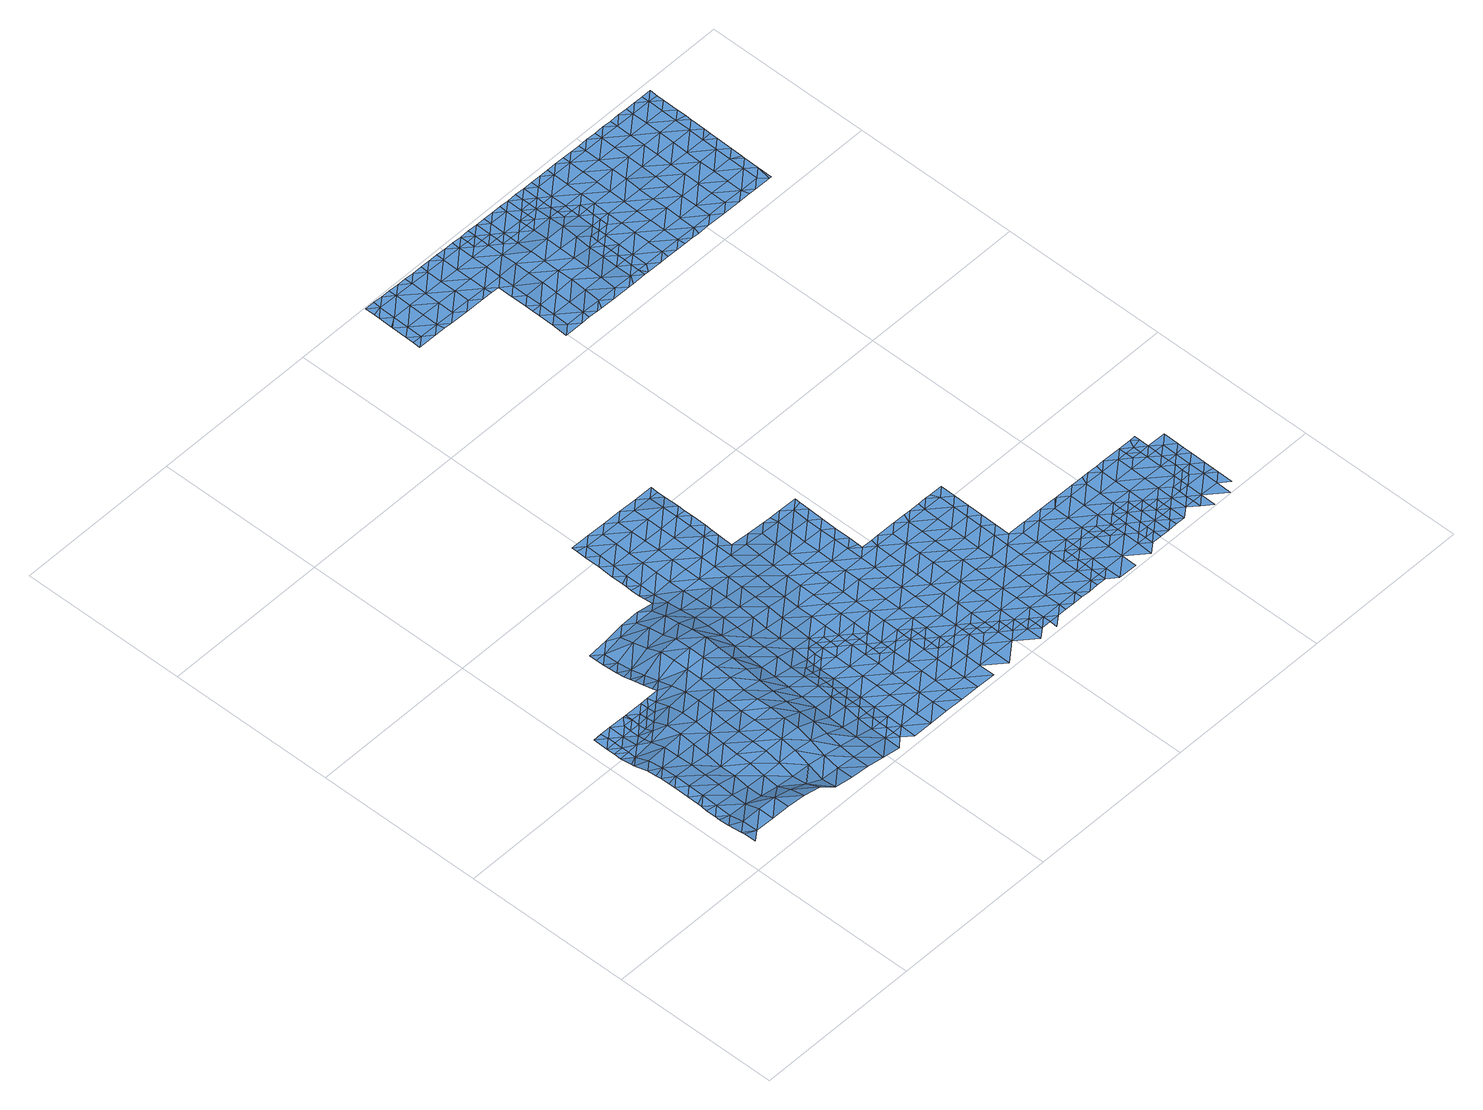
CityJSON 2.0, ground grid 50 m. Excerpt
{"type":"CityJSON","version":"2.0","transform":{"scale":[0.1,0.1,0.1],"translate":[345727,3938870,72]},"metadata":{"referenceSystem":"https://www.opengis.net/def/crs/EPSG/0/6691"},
"CityObjects":{
"waterbody1":{"type":"WaterBody","attributes":{"name":"8","class":"1140","function":"1","WaterBodyRiverFloodingRiskAttribute.description":"4","WaterBodyRiverFloodingRiskAttribute.rankOrg":"1","WaterBodyRiverFloodingRiskAttribute.adminType":"2","WaterBodyRiverFloodingRiskAttribute.scale":"L1"},"geometry":[{"type":"MultiSurface","lod":"1","boundaries":[[[0,1,2]],[[2,1,3]],[[1,4,3]],[[5,3,4]],[[6,7,5]],[[6,8,7]],[[6,5,4]],[[8,9,10]],[[6,9,8]],[[1,11,4]],[[10,9,12]],[[13,12,14]],[[15,13,14]],[[12,9,14]],[[16,9,6]],[[1,17,11]],[[6,4,16]],[[18,15,14]],[[19,15,18]],[[20,21,19]],[[4,11,16]],[[21,20,22]],[[20,19,18]],[[14,9,23]],[[22,24,25]],[[23,9,16]],[[20,24,22]],[[17,26,11]],[[25,24,27]],[[28,26,17]],[[18,14,29]],[[11,26,16]],[[14,23,29]],[[29,30,18]],[[31,27,32]],[[27,24,32]],[[20,18,30]],[[33,24,20]],[[31,34,35]],[[36,23,16]],[[32,34,31]],[[35,34,37]],[[38,16,26]],[[39,29,23]],[[33,20,30]],[[40,32,24]],[[41,37,34]],[[36,16,38]],[[36,39,23]],[[28,42,26]],[[40,34,32]],[[29,39,30]],[[24,33,43]],[[34,44,41]],[[45,33,30]],[[24,43,40]],[[46,26,42]],[[34,47,44]],[[45,30,39]],[[38,26,48]],[[47,34,40]],[[38,49,36]],[[33,50,43]],[[48,26,46]],[[51,33,45]],[[52,44,47]],[[39,36,49]],[[53,45,39]],[[50,54,43]],[[54,47,40]],[[38,48,49]],[[33,51,50]],[[40,43,54]],[[55,52,47]],[[46,42,56]],[[57,51,45]],[[56,58,46]],[[39,49,53]],[[48,46,58]],[[59,49,48]],[[60,57,45]],[[47,61,55]],[[60,45,53]],[[61,47,54]],[[51,62,50]],[[57,62,51]],[[59,48,58]],[[63,55,64]],[[63,65,66]],[[53,49,67]],[[55,61,64]],[[54,50,62]],[[67,49,59]],[[53,68,60]],[[67,68,53]],[[65,63,64]],[[62,69,54]],[[58,56,70]],[[71,57,60]],[[61,54,69]],[[70,72,58]],[[58,73,59]],[[61,74,64]],[[64,75,65]],[[73,67,59]],[[76,62,57]],[[71,60,68]],[[61,69,77]],[[73,58,72]],[[74,61,77]],[[78,68,67]],[[64,74,75]],[[57,71,76]],[[76,79,62]],[[80,67,73]],[[81,82,75]],[[69,62,83]],[[84,85,82]],[[86,87,70]],[[78,67,80]],[[71,68,78]],[[75,74,81]],[[71,88,76]],[[72,70,87]],[[62,79,83]],[[72,89,73]],[[82,81,84]],[[77,69,90]],[[88,71,78]],[[69,83,90]],[[74,91,81]],[[88,92,76]],[[76,93,79]],[[74,77,91]],[[80,73,89]],[[72,87,89]],[[80,94,78]],[[84,81,95]],[[79,93,83]],[[77,90,91]],[[96,87,86]],[[94,80,89]],[[81,97,95]],[[76,92,93]],[[94,98,78]],[[78,99,88]],[[83,100,90]],[[81,91,97]],[[99,92,88]],[[100,91,90]],[[101,102,95]],[[103,83,93]],[[102,101,104]],[[89,87,105]],[[101,95,97]],[[100,83,103]],[[78,98,99]],[[92,106,93]],[[87,96,105]],[[107,108,104]],[[99,106,92]],[[91,109,97]],[[107,110,108]],[[94,89,111]],[[104,101,107]],[[112,109,91]],[[113,114,110]],[[93,115,103]],[[89,105,111]],[[112,91,100]],[[116,105,96]],[[114,113,117]],[[113,110,107]],[[118,94,111]],[[101,97,109]],[[115,93,106]],[[119,120,117]],[[98,94,121]],[[119,122,120]],[[123,111,105]],[[121,94,118]],[[124,106,99]],[[100,103,125]],[[126,112,100]],[[117,113,119]],[[125,103,115]],[[99,98,124]],[[122,127,128]],[[107,129,113]],[[119,127,122]],[[101,109,130]],[[107,101,129]],[[128,127,131]],[[132,115,106]],[[98,121,124]],[[105,116,123]],[[126,100,125]],[[101,130,129]],[[126,133,112]],[[112,134,109]],[[118,111,135]],[[136,125,115]],[[132,106,124]],[[111,123,135]],[[109,137,130]],[[113,129,138]],[[119,113,139]],[[121,118,140]],[[131,127,141]],[[142,126,125]],[[140,118,135]],[[136,115,132]],[[127,119,139]],[[112,133,134]],[[121,143,124]],[[113,138,139]],[[144,141,127]],[[123,145,135]],[[146,133,126]],[[124,143,132]],[[129,130,137]],[[123,116,145]],[[121,140,147]],[[109,134,137]],[[125,136,142]],[[142,146,126]],[[144,127,139]],[[116,148,145]],[[149,134,133]],[[121,147,143]],[[132,150,136]],[[138,129,151]],[[151,129,137]],[[146,149,133]],[[144,152,141]],[[153,135,145]],[[154,147,140]],[[136,155,142]],[[140,135,156]],[[157,145,148]],[[158,137,134]],[[132,143,150]],[[149,159,134]],[[138,151,160]],[[156,135,153]],[[139,138,161]],[[159,158,134]],[[158,151,137]],[[161,138,160]],[[144,139,161]],[[162,153,145]],[[147,163,143]],[[136,150,155]],[[142,164,146]],[[165,162,145]],[[154,140,156]],[[145,157,165]],[[143,163,150]],[[146,164,149]],[[144,166,152]],[[167,156,153]],[[142,155,168]],[[166,144,161]],[[169,167,153]],[[151,170,160]],[[169,153,162]],[[147,154,163]],[[150,171,155]],[[142,168,164]],[[172,159,149]],[[163,171,150]],[[173,174,156]],[[156,174,154]],[[151,158,175]],[[160,176,161]],[[156,167,173]],[[177,168,155]],[[172,158,159]],[[178,152,166]],[[174,179,154]],[[151,175,170]],[[149,164,180]],[[179,181,154]],[[163,154,181]],[[177,155,171]],[[166,161,176]],[[149,180,172]],[[158,182,175]],[[183,171,163]],[[160,170,176]],[[184,183,163]],[[163,181,184]],[[185,186,168]],[[164,186,180]],[[166,187,178]],[[168,177,185]],[[164,168,186]],[[183,188,171]],[[187,166,176]],[[158,172,182]],[[188,189,171]],[[171,189,177]],[[180,190,172]],[[170,191,176]],[[175,182,192]],[[170,175,191]],[[193,194,177]],[[177,194,185]],[[193,177,189]],[[195,178,187]],[[172,196,182]],[[175,192,191]],[[180,186,190]],[[194,197,185]],[[198,192,182]],[[172,190,196]],[[176,191,199]],[[187,176,200]],[[197,201,185]],[[201,190,186]],[[198,191,192]],[[200,176,199]],[[187,200,195]],[[202,197,194]],[[203,182,196]],[[186,185,201]],[[204,196,190]],[[182,203,198]],[[191,205,199]],[[195,206,207]],[[201,204,190]],[[207,206,208]],[[202,209,197]],[[195,200,206]],[[205,191,198]],[[210,200,199]],[[208,211,212]],[[213,201,197]],[[206,211,208]],[[209,213,197]],[[212,211,214]],[[202,215,209]],[[216,217,214]],[[203,218,198]],[[219,199,205]],[[196,204,220]],[[203,196,218]],[[217,216,221]],[[214,211,216]],[[206,200,210]],[[196,220,218]],[[222,201,213]],[[199,219,210]],[[210,223,206]],[[206,224,211]],[[204,201,222]],[[205,198,225]],[[226,221,227]],[[221,216,227]],[[228,222,213]],[[222,229,204]],[[204,230,220]],[[198,218,225]],[[225,231,205]],[[227,232,226]],[[205,233,219]],[[231,233,205]],[[234,226,232]],[[224,206,223]],[[219,233,210]],[[235,236,234]],[[216,211,237]],[[228,238,222]],[[236,235,239]],[[235,234,232]],[[240,223,210]],[[204,229,230]],[[218,241,225]],[[227,216,237]],[[218,220,241]],[[211,224,237]],[[242,243,244]],[[227,245,232]],[[220,230,241]],[[244,246,238]],[[247,222,238]],[[245,235,232]],[[225,248,231]],[[210,233,240]],[[223,249,224]],[[227,237,250]],[[247,251,222]],[[251,230,229]],[[244,243,246]],[[239,235,252]],[[245,227,250]],[[229,222,251]],[[253,223,240]],[[247,238,246]],[[224,249,237]],[[225,241,254]],[[255,256,257]],[[231,258,233]],[[243,259,246]],[[248,225,254]],[[248,258,231]],[[260,261,256]],[[249,223,253]],[[262,250,237]],[[233,258,240]],[[235,263,252]],[[256,255,260]],[[235,245,263]],[[259,264,246]],[[260,265,261]],[[266,265,259]],[[246,267,247]],[[266,261,265]],[[230,251,268]],[[241,230,269]],[[262,237,249]],[[255,270,260]],[[254,241,269]],[[265,264,259]],[[247,267,251]],[[230,268,269]],[[254,271,248]],[[272,252,263]],[[253,273,249]],[[274,250,262]],[[245,275,263]],[[240,258,276]],[[253,240,273]],[[245,250,275]],[[246,264,267]],[[273,240,276]],[[251,277,268]],[[278,260,270]],[[279,262,249]],[[260,280,265]],[[248,281,258]],[[254,269,271]],[[271,281,248]],[[250,274,275]],[[278,280,260]],[[282,264,265]],[[283,278,270]],[[258,284,276]],[[251,267,277]],[[263,285,272]],[[279,249,273]],[[286,274,262]],[[280,282,265]],[[263,275,285]],[[284,258,281]],[[268,277,287]],[[269,268,288]],[[289,262,279]],[[269,290,271]],[[291,275,274]],[[283,292,278]],[[267,264,282]],[[293,277,267]],[[268,287,288]],[[294,295,296]],[[286,262,289]],[[271,290,281]],[[297,272,285]],[[298,279,273]],[[296,295,299]],[[300,294,296]],[[275,291,285]],[[276,284,301]],[[273,276,302]],[[292,303,278]],[[304,287,277]],[[296,305,300]],[[293,267,282]],[[302,276,301]],[[306,305,292]],[[298,289,279]],[[269,288,290]],[[306,300,305]],[[291,274,286]],[[281,307,284]],[[290,307,281]],[[299,308,296]],[[280,278,303]],[[309,282,280]],[[310,288,287]],[[305,303,292]],[[304,277,293]],[[298,273,302]],[[311,286,289]],[[297,285,312]],[[285,291,312]],[[313,290,288]],[[301,314,302]],[[301,284,315]],[[280,303,309]],[[287,304,310]],[[310,313,288]],[[316,289,298]],[[317,291,286]],[[284,307,315]],[[315,318,301]],[[305,296,319]],[[296,308,319]],[[293,282,320]],[[321,298,302]],[[305,322,303]],[[320,282,309]],[[319,322,305]],[[311,289,316]],[[321,302,314]],[[317,312,291]],[[323,297,312]],[[313,324,290]],[[314,301,318]],[[308,325,319]],[[303,326,309]],[[307,290,324]],[[327,310,304]],[[328,298,321]],[[317,286,311]],[[293,320,329]],[[304,293,330]],[[316,298,331]],[[331,298,328]],[[325,332,319]],[[333,323,312]],[[327,313,310]],[[326,303,322]],[[334,335,307]],[[293,329,330]],[[326,336,309]],[[311,316,337]],[[307,324,334]],[[315,307,335]],[[338,339,340]],[[316,331,337]],[[314,318,341]],[[312,317,333]],[[327,304,330]],[[342,324,313]],[[320,343,329]],[[318,315,335]],[[340,344,332]],[[345,319,332]],[[320,309,343]],[[311,337,346]],[[327,342,313]],[[317,311,347]],[[340,339,344]],[[343,309,336]],[[311,346,347]],[[348,330,329]],[[322,319,349]],[[322,350,326]],[[345,332,344]],[[317,351,333]],[[352,318,335]],[[351,317,347]],[[342,353,324]],[[341,318,352]],[[339,354,344]],[[349,319,345]],[[355,327,330]],[[334,324,353]],[[323,333,356]],[[329,343,348]],[[357,333,351]],[[334,358,335]],[[354,359,344]],[[336,326,350]],[[356,333,357]],[[360,343,336]],[[344,359,345]],[[361,362,363]],[[322,349,350]],[[364,362,354]],[[355,330,348]],[[365,341,352]],[[364,363,362]],[[366,334,353]],[[335,367,352]],[[362,359,354]],[[342,327,368]],[[358,334,366]],[[358,367,335]],[[368,327,355]],[[369,353,342]],[[336,350,360]],[[343,370,348]],[[368,371,342]],[[367,365,352]],[[361,372,362]],[[349,345,373]],[[373,345,359]],[[349,374,350]],[[343,360,375]],[[372,376,362]],[[374,360,350]],[[362,376,359]],[[355,348,370]],[[377,372,378]],[[369,342,371]],[[343,375,370]],[[378,379,377]],[[349,373,380]],[[377,379,381]],[[370,382,355]],[[355,383,368]],[[366,353,384]],[[385,365,367]],[[366,386,358]],[[377,376,372]],[[387,373,359]],[[382,383,355]],[[349,380,374]],[[384,353,369]],[[376,388,359]],[[371,368,389]],[[381,390,377]],[[391,385,367]],[[358,392,367]],[[393,394,360]],[[395,371,389]],[[386,366,384]],[[369,371,396]],[[360,374,393]],[[375,360,394]],[[389,368,383]],[[371,395,396]],[[392,391,367]],[[387,359,388]],[[380,373,387]],[[396,397,369]],[[377,398,376]],[[369,397,384]],[[380,399,374]],[[370,375,400]],[[358,386,392]],[[377,390,398]],[[389,383,401]],[[397,402,384]],[[384,402,386]],[[403,393,374]],[[398,404,376]],[[375,394,400]],[[382,405,383]],[[380,387,399]],[[398,390,406]],[[382,370,405]],[[388,376,404]],[[407,392,386]],[[402,407,386]],[[404,408,388]],[[370,400,405]],[[409,391,392]],[[401,383,410]],[[374,399,411]],[[405,412,383]],[[406,413,398]],[[387,388,408]],[[394,393,403]],[[414,400,394]],[[383,412,410]],[[374,411,403]],[[415,409,392]],[[415,392,407]],[[387,416,399]],[[403,414,394]],[[417,404,398]],[[418,387,408]],[[399,416,411]],[[417,398,413]],[[400,419,405]],[[416,387,418]],[[420,417,413]],[[411,421,403]],[[422,412,405]],[[400,414,419]],[[410,412,423]],[[424,414,403]],[[425,404,417]],[[421,411,416]],[[408,404,426]],[[405,419,427]],[[420,428,417]],[[426,404,425]],[[418,408,426]],[[429,416,418]],[[430,419,414]],[[424,403,421]],[[405,427,422]],[[423,412,422]],[[431,425,417]],[[428,431,417]],[[430,414,424]],[[419,432,427]],[[418,426,429]],[[416,433,421]],[[422,434,423]],[[435,416,429]],[[436,424,421]],[[432,419,430]],[[427,437,422]],[[431,428,438]],[[432,437,427]],[[426,425,439]],[[433,416,435]],[[440,429,426]],[[425,431,439]],[[434,422,441]],[[438,442,431]],[[440,435,429]],[[436,421,433]],[[426,439,443]],[[444,422,437]],[[430,424,445]],[[441,422,444]],[[430,446,432]],[[447,448,431]],[[431,448,439]],[[440,426,443]],[[431,442,447]],[[445,424,436]],[[445,446,430]],[[435,449,433]],[[444,450,441]],[[432,451,437]],[[452,453,439]],[[433,454,436]],[[439,448,452]],[[443,439,453]],[[446,451,432]],[[449,435,440]],[[437,451,444]],[[449,455,433]],[[456,445,436]],[[457,458,443]],[[443,453,457]],[[433,455,454]],[[440,443,458]],[[456,436,454]],[[450,444,459]],[[451,460,444]],[[440,461,449]],[[462,445,456]],[[446,445,462]],[[459,444,460]],[[462,463,446]],[[464,454,455]],[[440,458,461]],[[451,446,463]],[[459,460,465]],[[449,466,455]],[[458,467,461]],[[468,466,449]],[[468,449,461]],[[469,451,463]],[[466,470,455]],[[460,451,469]],[[471,465,460]],[[464,455,470]],[[467,472,461]],[[471,460,469]],[[472,473,461]],[[468,461,473]],[[468,474,466]],[[470,466,475]],[[472,476,473]],[[468,473,474]],[[476,477,473]],[[475,466,478]],[[466,474,478]],[[479,480,481]],[[482,473,477]],[[477,479,483]],[[474,473,482]],[[484,475,478]],[[479,481,483]],[[474,485,478]],[[482,477,483]],[[481,486,483]],[[487,488,489]],[[490,489,488]],[[474,482,491]],[[484,478,492]],[[493,494,483]],[[483,494,482]],[[493,483,486]],[[495,490,496]],[[478,485,492]],[[496,490,488]],[[474,491,485]],[[487,497,488]],[[494,498,482]],[[482,498,491]],[[499,496,488]],[[488,497,499]],[[491,500,485]],[[492,485,501]],[[494,502,498]],[[503,499,497]],[[504,503,497]],[[491,498,505]],[[502,506,498]],[[491,505,500]],[[507,499,503]],[[501,485,500]],[[504,508,503]],[[506,509,498]],[[510,511,512]],[[500,513,501]],[[514,511,506]],[[514,512,511]],[[508,515,503]],[[505,498,509]],[[507,503,515]],[[511,509,506]],[[510,516,511]],[[517,515,508]],[[513,500,518]],[[505,509,519]],[[500,505,520]],[[516,521,511]],[[500,520,518]],[[517,522,515]],[[511,521,509]],[[522,516,523]],[[505,519,520]],[[523,515,522]],[[522,521,516]],[[520,524,518]],[[525,522,517]],[[526,525,517]],[[517,527,526]],[[519,509,528]],[[528,509,521]],[[525,529,522]],[[519,530,520]],[[529,531,522]],[[520,532,524]],[[521,522,531]],[[533,519,528]],[[530,519,533]],[[520,530,532]],[[528,521,534]],[[535,533,528]],[[521,531,534]],[[536,534,531]],[[534,535,528]],[[530,537,532]],[[530,533,538]],[[535,539,533]],[[540,537,530]],[[540,530,538]],[[536,541,534]],[[542,541,536]],[[538,533,539]],[[541,543,534]],[[535,534,543]],[[544,538,539]],[[543,545,535]],[[545,546,535]],[[535,546,539]],[[547,544,539]],[[548,547,539]],[[548,539,546]]]}]},
"waterbody2":{"type":"WaterBody","attributes":{"name":"8","class":"1140","function":"1","WaterBodyRiverFloodingRiskAttribute.description":"4","WaterBodyRiverFloodingRiskAttribute.rankOrg":"2","WaterBodyRiverFloodingRiskAttribute.adminType":"2","WaterBodyRiverFloodingRiskAttribute.scale":"L1"},"geometry":[{"type":"MultiSurface","lod":"1","boundaries":[[[549,66,550]],[[550,551,549]],[[44,549,551]],[[44,52,549]],[[52,55,549]],[[44,551,552]],[[552,551,553]],[[553,554,552]],[[63,549,55]],[[63,66,549]],[[554,555,552]],[[552,555,41]],[[41,44,552]],[[41,555,37]]]}]},
"waterbody3":{"type":"WaterBody","attributes":{"name":"8","class":"1140","function":"1","WaterBodyRiverFloodingRiskAttribute.description":"4","WaterBodyRiverFloodingRiskAttribute.rankOrg":"3","WaterBodyRiverFloodingRiskAttribute.adminType":"2","WaterBodyRiverFloodingRiskAttribute.scale":"L1"},"geometry":[{"type":"MultiSurface","lod":"1","boundaries":[[[556,557,558]],[[559,557,556]],[[557,559,560]],[[551,560,559]],[[561,560,551]],[[551,550,561]],[[559,554,553]],[[553,551,559]],[[556,554,559]],[[550,66,562]],[[550,562,561]],[[562,563,561]],[[563,560,561]],[[563,562,564]]]}]},
"waterbody4":{"type":"WaterBody","attributes":{"name":"8","class":"1140","function":"1","WaterBodyRiverFloodingRiskAttribute.description":"4","WaterBodyRiverFloodingRiskAttribute.rankOrg":"2","WaterBodyRiverFloodingRiskAttribute.adminType":"2","WaterBodyRiverFloodingRiskAttribute.scale":"L1"},"geometry":[{"type":"MultiSurface","lod":"1","boundaries":[[[82,85,565]],[[65,75,82]],[[65,82,565]],[[66,65,565]],[[66,565,562]],[[565,564,562]],[[85,564,565]]]}]},
"waterbody5":{"type":"WaterBody","attributes":{"name":"8","class":"1140","function":"1","WaterBodyRiverFloodingRiskAttribute.description":"4","WaterBodyRiverFloodingRiskAttribute.rankOrg":"2","WaterBodyRiverFloodingRiskAttribute.adminType":"2","WaterBodyRiverFloodingRiskAttribute.scale":"L1"},"geometry":[{"type":"MultiSurface","lod":"1","boundaries":[[[566,162,165]],[[165,157,566]],[[157,567,566]],[[568,167,169]],[[568,162,566]],[[169,162,568]],[[569,566,567]],[[173,570,174]],[[173,167,570]],[[167,568,570]],[[571,568,566]],[[570,572,174]],[[179,174,572]],[[181,179,572]],[[566,569,573]],[[574,183,184]],[[184,181,574]],[[571,566,573]],[[181,572,574]],[[570,568,571]],[[574,575,183]],[[188,575,189]],[[188,183,575]],[[572,570,576]],[[576,570,571]],[[202,194,193]],[[577,189,575]],[[193,189,577]],[[578,579,572]],[[579,575,574]],[[578,572,576]],[[573,569,580]],[[573,581,571]],[[202,193,577]],[[574,572,579]],[[580,581,573]],[[582,577,575]],[[569,583,580]],[[579,582,575]],[[215,202,577]],[[576,571,581]],[[584,578,576]],[[582,585,577]],[[583,586,580]],[[577,585,215]],[[576,581,584]],[[587,581,580]],[[579,578,588]],[[588,578,584]],[[579,589,582]],[[586,587,580]],[[590,213,209]],[[209,215,590]],[[215,585,590]],[[589,579,588]],[[591,585,582]],[[228,213,590]],[[592,593,581]],[[585,242,590]],[[592,581,587]],[[594,582,589]],[[584,581,593]],[[244,228,590]],[[588,584,593]],[[586,595,587]],[[585,591,242]],[[244,590,242]],[[596,589,588]],[[582,594,591]],[[593,597,588]],[[238,228,244]],[[257,594,589]],[[597,596,588]],[[587,598,592]],[[595,598,587]],[[596,257,589]],[[243,242,591]],[[257,256,594]],[[261,591,594]],[[256,261,594]],[[592,599,593]],[[266,243,591]],[[261,266,591]],[[266,259,243]],[[592,598,600]],[[255,257,596]],[[601,598,595]],[[597,593,599]],[[592,600,599]],[[597,602,596]],[[270,255,596]],[[603,597,599]],[[598,604,600]],[[602,270,596]],[[605,604,598]],[[602,597,603]],[[605,598,601]],[[600,606,599]],[[603,599,295]],[[283,270,602]],[[294,300,603]],[[603,295,294]],[[600,604,606]],[[602,603,300]],[[295,599,606]],[[300,306,602]],[[602,292,283]],[[306,292,602]],[[607,604,605]],[[299,295,606]],[[608,605,609]],[[604,610,606]],[[299,606,308]],[[605,608,607]],[[606,610,308]],[[604,607,610]],[[609,611,608]],[[608,611,607]],[[325,308,610]],[[607,338,610]],[[340,325,610]],[[607,612,338]],[[610,338,340]],[[607,611,612]],[[332,325,340]],[[339,338,612]],[[363,612,611]],[[613,363,611]],[[614,613,611]],[[363,364,612]],[[612,354,339]],[[364,354,612]],[[361,363,613]],[[379,613,614]],[[372,361,613]],[[378,372,613]],[[378,613,379]],[[381,615,390]],[[616,617,442]],[[447,617,448]],[[447,442,617]],[[452,448,618]],[[448,617,618]],[[453,452,618]],[[457,619,458]],[[457,453,619]],[[453,618,619]],[[617,616,620]],[[467,458,619]],[[618,617,620]],[[616,621,620]],[[618,622,619]],[[620,622,618]],[[619,472,467]],[[619,623,472]],[[619,622,623]],[[624,625,620]],[[476,472,623]],[[625,626,620]],[[623,622,480]],[[479,476,623]],[[622,620,626]],[[480,479,623]],[[480,622,626]],[[477,476,479]],[[625,624,489]],[[481,480,626]],[[489,490,625]],[[490,495,625]],[[626,625,495]],[[486,481,626]],[[626,495,486]],[[496,627,495]],[[495,627,486]],[[493,628,494]],[[493,486,628]],[[486,627,628]],[[496,499,627]],[[502,494,628]],[[512,628,627]],[[512,627,499]],[[512,514,628]],[[628,506,502]],[[514,506,628]],[[629,512,499]],[[507,629,499]],[[510,512,629]],[[507,515,629]],[[516,510,629]],[[523,516,629]],[[629,515,523]],[[630,525,526]],[[526,527,630]],[[527,631,630]],[[630,632,525]],[[529,525,632]],[[531,529,536]],[[536,529,632]],[[633,632,630]],[[632,542,536]],[[633,542,632]],[[630,634,635]],[[630,635,633]],[[633,636,542]],[[541,542,636]],[[637,638,635]],[[635,638,633]],[[543,541,636]],[[636,639,543]],[[638,640,633]],[[545,639,546]],[[545,543,639]],[[640,641,633]],[[633,641,636]],[[548,642,547]],[[643,639,636]],[[642,546,639]],[[548,546,642]],[[643,636,641]],[[644,642,639]],[[645,639,643]],[[646,547,642]],[[644,639,645]],[[646,642,644]]]}]},
"waterbody6":{"type":"WaterBody","attributes":{"name":"8","class":"1140","function":"1","WaterBodyRiverFloodingRiskAttribute.description":"4","WaterBodyRiverFloodingRiskAttribute.rankOrg":"1","WaterBodyRiverFloodingRiskAttribute.adminType":"2","WaterBodyRiverFloodingRiskAttribute.scale":"L1"},"geometry":[{"type":"MultiSurface","lod":"1","boundaries":[[[647,648,649]],[[649,650,647]],[[649,651,650]],[[652,651,649]],[[651,652,653]],[[653,652,654]],[[652,655,654]],[[653,654,656]],[[654,657,656]],[[657,654,658]],[[658,654,659]],[[660,658,659]],[[661,658,660]],[[658,661,662]],[[663,664,665]],[[663,666,664]],[[666,663,667]],[[663,668,667]],[[668,669,667]],[[668,670,669]],[[670,668,671]],[[672,671,668]],[[673,671,672]],[[674,671,673]],[[671,674,675]],[[674,676,675]],[[677,676,674]],[[678,676,677]],[[678,679,676]],[[678,680,679]],[[678,681,680]],[[682,681,678]],[[682,683,681]],[[682,684,683]],[[685,684,682]],[[684,685,686]],[[687,686,685]],[[687,688,689]],[[690,691,692]],[[692,691,693]],[[691,685,693]],[[693,694,692]],[[695,694,693]],[[695,677,694]],[[694,677,696]],[[677,697,696]],[[696,697,698]],[[697,673,698]],[[673,699,698]],[[700,699,673]],[[700,701,699]],[[702,699,701]],[[703,702,701]],[[703,704,702]],[[704,705,702]],[[705,704,706]],[[705,706,707]],[[706,708,707]],[[707,708,709]],[[707,710,705]],[[702,705,711]],[[711,698,702]],[[672,700,673]],[[698,699,702]],[[698,711,696]],[[712,713,684]],[[696,714,694]],[[693,682,695]],[[694,714,692]],[[692,715,690]],[[688,685,691]],[[688,687,685]],[[712,684,686]],[[685,682,693]],[[716,683,684]],[[683,717,681]],[[682,678,695]],[[681,718,680]],[[719,679,680]],[[695,678,677]],[[677,674,697]],[[676,679,675]],[[697,674,673]],[[672,668,720]],[[668,665,720]],[[671,675,670]],[[721,669,670]],[[667,669,722]],[[667,723,666]],[[657,666,723]],[[657,724,666]],[[724,657,725]],[[726,727,728]],[[727,729,728]],[[730,728,729]],[[728,730,721]],[[730,722,721]],[[730,731,722]],[[731,730,732]],[[733,732,730]],[[734,735,731]],[[731,735,736]],[[735,737,736]],[[738,739,651]],[[736,738,651]],[[736,651,740]],[[737,738,736]],[[736,740,731]],[[731,732,734]],[[731,740,722]],[[740,667,722]],[[740,723,667]],[[653,723,740]],[[669,721,722]],[[728,721,741]],[[721,670,741]],[[741,670,675]],[[741,675,742]],[[743,742,675]],[[744,742,743]],[[744,745,742]],[[719,746,679]],[[746,743,679]],[[747,719,680]],[[718,747,680]],[[748,718,749]],[[681,749,718]],[[749,681,750]],[[717,750,681]],[[716,684,713]],[[751,752,753]],[[752,754,753]],[[752,755,754]],[[755,715,754]],[[715,692,754]],[[692,714,754]],[[714,756,754]],[[756,714,757]],[[696,757,714]],[[696,711,757]],[[758,757,711]],[[758,759,757]],[[759,758,710]],[[710,758,705]],[[760,759,710]],[[760,761,759]],[[760,762,761]],[[763,762,760]],[[710,764,765]],[[764,710,709]],[[707,709,710]],[[765,763,760]],[[762,766,761]],[[761,756,759]],[[765,760,710]],[[705,758,711]],[[759,756,757]],[[754,756,753]],[[753,767,751]],[[768,769,749]],[[749,750,768]],[[770,748,749]],[[745,771,742]],[[772,773,728]],[[771,772,742]],[[679,743,675]],[[742,772,741]],[[772,728,741]],[[730,729,733]],[[726,728,773]],[[774,770,749]],[[774,749,769]],[[664,666,724]],[[668,663,665]],[[725,657,662]],[[658,662,657]],[[723,656,657]],[[656,723,653]],[[740,651,653]],[[649,775,652]],[[775,649,776]],[[775,777,652]],[[739,650,651]],[[776,649,648]],[[655,652,777]],[[655,659,654]],[[778,779,766]],[[778,780,779]],[[767,779,781]],[[753,779,767]],[[779,753,756]],[[756,761,779]],[[779,780,781]],[[761,766,779]]]}]},
"waterbody7":{"type":"WaterBody","attributes":{"name":"8","class":"1140","function":"1","WaterBodyRiverFloodingRiskAttribute.description":"4","WaterBodyRiverFloodingRiskAttribute.rankOrg":"2","WaterBodyRiverFloodingRiskAttribute.adminType":"2","WaterBodyRiverFloodingRiskAttribute.scale":"L1"},"geometry":[{"type":"MultiSurface","lod":"1","boundaries":[[[540,538,544]],[[782,783,547]],[[540,783,537]],[[544,783,540]],[[544,547,783]],[[784,782,785]],[[782,784,783]],[[784,537,783]]]}]},
"waterbody8":{"type":"WaterBody","attributes":{"name":"8","class":"1140","function":"1","WaterBodyRiverFloodingRiskAttribute.description":"4","WaterBodyRiverFloodingRiskAttribute.rankOrg":"2","WaterBodyRiverFloodingRiskAttribute.adminType":"2","WaterBodyRiverFloodingRiskAttribute.scale":"L1"},"geometry":[{"type":"MultiSurface","lod":"1","boundaries":[[[786,787,788]],[[788,789,786]],[[788,790,789]],[[789,790,791]],[[792,791,790]],[[792,793,791]],[[792,794,793]],[[795,793,794]],[[795,796,793]],[[796,795,797]],[[798,797,795]],[[799,797,798]],[[797,799,800]],[[800,799,801]],[[800,802,797]],[[803,802,800]],[[803,804,802]],[[803,800,805]],[[798,806,799]],[[807,799,806]],[[808,799,807]],[[808,807,809]],[[809,807,810]],[[810,806,811]],[[812,808,809]],[[810,807,806]],[[798,795,813]],[[802,796,797]],[[814,796,802]],[[815,816,817]],[[817,816,818]],[[818,816,819]],[[817,818,820]],[[821,820,818]],[[822,820,821]],[[822,823,820]],[[824,820,823]],[[824,823,825]],[[826,824,825]],[[827,821,818]],[[827,828,821]],[[829,827,818]],[[830,831,824]],[[832,831,833]],[[833,789,832]],[[834,832,791]],[[816,815,814]],[[814,802,835]],[[834,793,796]],[[793,834,791]],[[836,792,790]],[[832,789,791]],[[786,789,837]],[[786,837,838]],[[839,840,841]],[[836,790,788]],[[842,843,839]],[[794,792,836]],[[843,844,845]],[[794,846,795]],[[845,847,848]],[[849,848,850]],[[846,813,795]],[[798,813,806]],[[811,806,851]],[[850,851,849]],[[852,853,854]],[[855,856,853]],[[804,857,835]],[[858,835,857]],[[858,816,835]],[[816,858,819]],[[828,859,822]],[[860,861,823]],[[861,862,823]],[[863,825,862]],[[863,864,825]],[[865,866,826]],[[867,826,866]],[[868,826,867]],[[868,830,826]],[[830,868,833]],[[833,868,837]],[[868,869,837]],[[869,870,838]],[[838,870,871]],[[870,872,871]],[[873,872,870]],[[874,872,873]],[[872,874,769]],[[875,769,874]],[[769,875,876]],[[875,877,876]],[[878,879,873]],[[879,880,873]],[[880,881,874]],[[882,883,884]],[[882,885,883]],[[886,856,887]],[[856,886,853]],[[886,854,853]],[[851,806,849]],[[813,849,806]],[[846,849,813]],[[849,846,848]],[[846,845,848]],[[794,845,846]],[[845,794,843]],[[836,843,794]],[[836,839,843]],[[788,839,836]],[[787,840,788]],[[787,686,840]],[[712,686,787]],[[716,713,888]],[[871,888,713]],[[871,713,787]],[[787,786,871]],[[717,716,888]],[[683,716,717]],[[768,750,872]],[[750,888,872]],[[876,770,774]],[[876,889,770]],[[889,890,770]],[[770,890,891]],[[890,892,891]],[[883,892,890]],[[883,745,892]],[[745,744,892]],[[771,745,893]],[[885,893,745]],[[771,893,772]],[[893,773,772]],[[687,689,840]],[[841,840,689]],[[841,689,894]],[[894,895,841]],[[896,895,894]],[[896,897,895]],[[897,896,752]],[[755,752,896]],[[688,690,894]],[[751,767,897]],[[896,715,755]],[[897,752,751]],[[895,897,855]],[[855,897,856]],[[895,855,844]],[[844,855,853]],[[847,844,853]],[[845,844,847]],[[847,853,852]],[[898,847,852]],[[898,899,847]],[[848,847,899]],[[848,899,850]],[[842,895,844]],[[844,843,842]],[[715,896,894]],[[895,842,841]],[[839,841,842]],[[689,688,894]],[[688,691,690]],[[747,718,891]],[[748,891,718]],[[891,719,747]],[[746,719,892]],[[892,743,746]],[[744,743,892]],[[884,883,890]],[[883,885,745]],[[900,890,889]],[[877,889,876]],[[774,769,876]],[[690,715,894]],[[769,768,872]],[[873,880,874]],[[888,871,872]],[[786,838,871]],[[869,838,837]],[[833,837,789]],[[830,833,831]],[[830,824,826]],[[867,866,901]],[[826,864,865]],[[826,825,864]],[[862,825,823]],[[822,860,823]],[[828,822,821]],[[829,818,819]],[[816,814,835]],[[835,802,804]],[[805,800,801]],[[801,799,808]],[[893,726,773]],[[902,726,893]],[[885,902,893]],[[839,788,840]],[[900,884,890]],[[891,892,719]],[[748,770,891]],[[750,717,888]],[[713,712,787]],[[686,687,840]],[[881,875,874]],[[796,814,834]],[[815,834,814]],[[834,815,903]],[[903,815,817]],[[824,817,820]],[[817,824,831]],[[903,817,831]],[[903,831,832]],[[834,903,832]],[[856,897,904]],[[767,904,897]],[[859,905,822]],[[822,905,906]],[[869,868,907]],[[870,869,907]],[[907,878,873]],[[908,878,907]],[[909,907,867]],[[901,909,867]],[[908,907,909]],[[767,781,904]],[[781,910,904]],[[780,910,781]],[[911,904,910]],[[911,856,904]],[[887,856,911]],[[873,870,907]],[[868,867,907]],[[906,860,822]]]}]}
},
"vertices":[
[0,10,105],[29,32,104],[1,47,103],[1,56,102],[30,78,102],[2,102,93],[31,125,89],[2,132,91],[3,148,90],[31,171,91],[3,176,91],[87,78,103],[4,195,92],[4,206,93],[32,217,93],[4,241,93],[87,124,87],[86,31,104],[33,263,93],[5,287,93],[34,310,93],[5,305,92],[6,333,90],[88,170,85],[35,356,88],[6,350,87],[143,77,101],[7,379,83],[142,30,103],[89,216,88],[90,262,88],[8,426,66],[35,402,80],[91,309,89],[36,448,59],[8,434,65],[145,169,69],[8,472,58],[144,123,72],[146,215,75],[92,401,85],[37,471,58],[199,29,99],[91,355,87],[65,471,63],[146,261,75],[200,76,85],[93,447,69],[201,122,61],[201,168,67],[148,354,86],[147,308,83],[93,470,63],[202,214,76],[149,400,90],[122,470,71],[256,28,85],[204,307,80],[256,75,62],[257,121,54],[203,260,76],[150,446,85],[205,353,83],[122,493,61],[150,492,64],[151,516,61],[122,516,58],[258,167,68],[259,213,77],[205,399,90],[312,27,41],[260,259,77],[313,74,33],[314,120,51],[207,492,76],[179,515,61],[260,306,79],[206,445,88],[315,212,78],[261,352,80],[315,166,70],[208,538,58],[179,538,58],[262,398,87],[201,561,59],[180,561,58],[369,26,30],[370,73,29],[316,258,78],[370,119,41],[263,444,89],[264,491,84],[317,305,77],[318,351,75],[371,165,61],[236,560,60],[426,25,26],[264,537,72],[372,211,74],[373,257,74],[319,443,85],[265,583,55],[237,575,55],[319,397,77],[237,607,45],[426,72,26],[374,304,77],[266,629,40],[238,636,36],[321,536,87],[238,653,30],[427,118,31],[320,490,87],[267,675,25],[238,672,26],[374,350,75],[482,24,15],[239,699,19],[428,164,43],[268,722,16],[239,724,17],[429,210,51],[240,745,14],[483,71,20],[430,257,51],[375,396,72],[376,442,83],[268,768,13],[240,767,14],[323,628,82],[322,582,86],[240,791,13],[430,303,55],[377,489,87],[378,535,87],[484,117,20],[431,349,59],[378,581,87],[323,674,61],[324,721,46],[485,163,20],[297,790,22],[432,395,62],[486,256,23],[325,767,30],[540,70,5],[433,441,70],[485,209,23],[539,23,5],[434,488,75],[487,302,26],[379,627,85],[354,789,34],[540,116,5],[542,208,16],[488,348,28],[541,162,9],[567,46,5],[435,580,82],[434,534,80],[380,673,66],[381,720,56],[568,92,5],[543,255,16],[489,440,31],[568,69,5],[382,766,39],[569,139,7],[489,394,30],[569,115,5],[437,672,64],[544,301,22],[491,533,39],[569,162,7],[570,185,10],[436,626,76],[438,719,55],[544,347,23],[410,788,38],[570,208,10],[490,487,34],[571,231,10],[492,579,44],[571,277,13],[571,254,10],[545,393,22],[546,439,24],[438,765,38],[572,300,13],[572,323,14],[547,486,25],[493,671,41],[493,625,44],[573,346,14],[573,370,13],[467,788,25],[548,532,26],[602,392,4],[549,624,30],[494,718,32],[495,764,24],[603,438,10],[601,369,4],[548,578,28],[603,485,13],[550,671,29],[496,810,18],[468,816,21],[468,834,18],[630,392,4],[552,763,22],[497,856,18],[468,862,18],[631,415,7],[469,880,18],[630,369,4],[497,903,18],[469,892,18],[605,577,20],[551,717,25],[604,531,15],[469,926,19],[659,437,4],[552,809,20],[553,855,20],[606,623,24],[470,972,20],[498,949,20],[659,414,4],[660,484,6],[661,530,9],[607,670,23],[499,995,21],[607,716,23],[471,1019,20],[500,1041,20],[472,1048,20],[554,902,20],[687,414,4],[472,1065,20],[608,762,22],[662,576,13],[686,368,4],[715,367,4],[687,391,4],[556,994,20],[715,390,4],[716,436,4],[663,669,17],[610,854,22],[555,948,20],[717,483,4],[528,1064,20],[609,808,22],[662,622,16],[770,274,4],[742,297,4],[741,274,4],[664,715,20],[743,367,4],[770,297,4],[742,320,4],[611,901,22],[556,1040,20],[772,389,5],[771,343,4],[743,344,4],[773,436,5],[717,529,5],[718,575,7],[798,273,4],[719,621,8],[585,1063,19],[666,807,21],[611,947,21],[612,993,20],[665,761,21],[773,482,5],[827,296,4],[666,853,21],[828,342,5],[720,668,12],[828,388,5],[826,273,4],[721,714,17],[613,1039,19],[668,946,21],[774,528,4],[775,574,4],[667,900,22],[776,620,4],[669,992,21],[855,272,4],[829,435,5],[853,203,4],[853,180,4],[882,202,4],[642,1062,19],[723,852,19],[881,179,4],[854,226,4],[721,760,19],[722,806,19],[883,295,4],[830,481,5],[883,249,4],[854,249,4],[777,667,6],[910,179,4],[884,341,5],[831,527,5],[725,945,22],[670,1038,19],[832,573,4],[750,783,17],[777,713,11],[724,899,21],[725,991,21],[778,759,14],[938,201,4],[885,387,5],[751,829,19],[939,248,4],[698,1061,18],[832,619,4],[938,178,4],[940,294,4],[887,526,5],[751,850,20],[886,434,5],[887,480,5],[752,875,20],[966,178,4],[726,1037,18],[833,666,4],[834,712,7],[941,340,4],[753,921,21],[966,132,4],[994,131,4],[966,155,4],[807,782,12],[888,572,4],[942,386,4],[994,154,4],[995,200,4],[753,944,21],[753,967,21],[942,433,4],[996,247,4],[997,293,4],[754,1014,19],[835,758,10],[889,618,4],[1022,131,4],[943,479,5],[755,1060,18],[755,1037,18],[891,711,5],[1051,153,4],[997,339,4],[1050,84,4],[1050,107,4],[1021,84,4],[1022,108,4],[863,781,8],[890,665,4],[891,757,7],[944,525,5],[946,617,4],[999,432,4],[945,571,5],[1078,83,4],[1052,200,4],[1053,292,4],[998,385,4],[1107,106,4],[1106,60,4],[1078,60,4],[1077,37,4],[1052,246,4],[1106,37,4],[1000,478,4],[1001,524,4],[946,664,4],[888,780,8],[947,710,4],[1108,199,4],[1108,152,4],[973,548,4],[1134,36,4],[920,780,7],[948,756,6],[1054,338,4],[1055,384,4],[973,562,4],[974,594,4],[974,640,4],[1163,59,4],[1109,245,4],[1056,431,4],[1006,547,4],[975,686,4],[1111,337,4],[1163,105,4],[1056,477,4],[1162,36,4],[976,732,5],[1164,151,4],[977,779,6],[1029,547,4],[1110,291,4],[1057,523,4],[1190,35,4],[1112,383,4],[976,763,6],[1166,244,4],[1219,58,4],[1165,198,4],[1112,430,4],[1219,35,4],[1167,290,4],[1114,522,4],[1086,546,4],[1167,336,4],[1220,104,4],[1221,150,4],[1113,476,4],[1247,34,4],[1222,197,4],[1168,382,4],[1276,57,4],[1169,429,4],[1223,289,4],[1123,545,4],[1222,243,4],[1224,335,4],[1170,475,4],[1275,34,4],[1277,103,4],[1278,196,4],[1143,545,4],[1304,33,4],[1277,149,4],[1171,521,4],[1225,381,4],[1226,428,4],[1304,56,4],[1305,80,4],[1279,242,4],[1175,544,4],[1226,474,4],[1305,103,4],[1305,126,4],[1252,312,4],[1280,288,4],[1253,358,4],[1306,149,4],[1306,172,4],[1199,544,4],[1227,520,4],[1335,195,4],[1253,404,4],[1254,450,4],[1308,311,4],[1216,543,4],[1336,287,4],[1334,172,4],[1336,241,4],[1255,497,4],[1309,311,4],[1256,543,4],[1363,171,4],[1391,194,4],[1392,240,4],[1365,310,4],[1391,171,4],[1419,170,4],[1393,286,4],[1419,147,4],[1419,124,4],[1447,123,4],[1448,193,4],[1447,146,4],[1418,309,4],[1450,285,4],[1475,123,4],[1502,30,4],[1502,53,4],[1474,30,4],[1474,54,4],[1449,239,4],[1422,309,4],[1476,146,4],[1476,169,4],[1474,77,4],[1503,76,4],[1530,29,4],[1505,192,4],[1531,76,4],[1506,284,4],[1478,308,4],[1504,169,4],[1559,52,4],[1559,29,4],[1506,238,4],[1533,168,4],[1559,75,4],[1587,28,4],[1561,191,4],[1560,121,4],[1561,144,4],[1532,122,4],[1516,307,4],[1532,145,4],[1588,75,4],[1589,121,4],[1616,51,4],[1535,307,4],[1562,237,4],[1563,283,4],[1617,144,4],[1616,97,4],[1588,98,4],[1567,306,4],[1644,74,4],[1644,51,4],[1644,27,4],[1618,190,4],[1645,97,4],[1620,282,4],[1645,120,4],[1592,306,4],[1619,236,4],[1674,143,4],[1675,189,4],[1673,119,4],[1648,305,4],[1648,259,4],[1675,235,4],[1648,282,4],[1702,142,4],[1702,119,4],[1703,165,4],[1676,258,4],[1703,188,4],[1703,211,4],[1704,258,4],[1704,234,4],
[94,493,58],[94,517,58],[66,517,58],[37,494,58],[37,518,58],[9,518,58],[9,495,58],
[10,563,58],[34,564,58],[10,564,58],[38,541,58],[67,563,58],[95,540,58],[123,539,58],[117,562,58],[123,562,58],
[151,539,58],
[596,69,5],[595,22,5],[597,115,5],[652,21,5],[598,161,5],[654,114,5],[599,207,5],[653,68,5],[599,254,5],[600,300,5],[654,160,5],[601,346,4],[655,206,5],[656,253,5],[709,67,5],[710,113,5],[657,299,5],[709,21,5],[711,159,5],[658,345,4],[765,20,4],[766,66,4],[712,205,5],[713,252,5],[658,391,4],[714,344,4],[767,112,4],[768,158,4],[713,298,5],[822,19,4],[769,251,4],[769,204,4],[823,65,4],[824,157,4],[824,111,4],[879,18,4],[826,250,4],[825,203,4],[880,110,4],[879,64,4],[881,156,4],[937,109,4],[936,63,4],[935,17,4],[938,155,4],[993,62,4],[993,108,4],[1049,61,4],[1048,15,4],[1105,14,4],[1332,10,4],[1332,56,4],[1333,102,4],[1334,148,4],[1389,55,4],[1388,9,4],[1390,101,4],[1391,147,4],[1445,8,4],[1446,54,4],[1447,100,4],[1503,99,4],[1504,145,4],[1560,98,4],[1672,50,4],[1671,4,4],[1673,96,4],[1730,95,4],[1728,3,4],[1729,49,4],[1730,142,4],[1757,26,4],[1758,72,4],[1731,188,4],[1758,89,4],[1758,118,4],[1732,234,4],[1759,164,4],[1760,210,4],[1760,192,4],[1761,257,4],
[743,1985,21],[714,1985,21],[742,1962,21],[771,1984,20],[799,1961,20],[741,1915,20],[798,1914,20],[741,1869,20],[713,1893,20],[797,1868,20],[796,1822,20],[740,1823,20],[712,1847,20],[712,1824,20],[711,1800,20],[768,1799,20],[910,1820,18],[881,1797,18],[938,1796,18],[853,1821,19],[911,1866,18],[966,1819,17],[967,1865,17],[1024,1864,16],[1023,1818,16],[994,1796,16],[1022,1772,16],[1080,1817,19],[1080,1863,17],[1136,1816,19],[1135,1770,19],[1193,1815,19],[1137,1862,16],[1194,1861,16],[1250,1860,18],[1250,1814,20],[1278,1837,17],[1306,1813,16],[1305,1767,14],[1334,1790,15],[1334,1767,14],[1305,1744,14],[1333,1743,14],[1276,1721,14],[1277,1744,16],[1248,1722,14],[1249,1768,18],[1191,1723,20],[1192,1769,20],[1135,1724,19],[1079,1771,19],[1078,1725,19],[1021,1726,16],[994,1749,16],[993,1703,17],[1021,1679,17],[992,1679,17],[992,1657,17],[1020,1633,17],[991,1611,17],[1019,1587,15],[990,1564,15],[1047,1563,15],[1076,1586,15],[1077,1678,19],[1335,1813,16],[1335,1836,16],[1191,1677,20],[1276,1698,14],[1307,1836,16],[1279,1860,17],[1222,1884,17],[1166,1885,16],[969,1796,17],[968,1912,17],[911,1913,18],[854,1867,19],[824,1798,19],[800,1799,20],[1054,1979,16],[1026,1980,16],[1025,1957,16],[998,1980,17],[969,1958,17],[912,1959,18],[941,1981,18],[969,1981,17],[913,1982,18],[884,1982,18],[856,1960,19],[856,1983,19],[828,1983,20],[799,1984,20],[855,1913,19],[1025,1911,16],[1081,1910,16],[1109,1886,16],[1110,1909,16],[1110,1932,16],[1137,1885,16],[1194,1885,16],[1223,1907,16],[1251,1907,16],[1279,1883,16],[1275,1629,14],[1275,1652,15],[1246,1629,14],[1247,1676,15],[1275,1675,15],[1190,1630,18],[1134,1678,20],[1076,1632,19],[1133,1631,18],[1132,1585,14],[1189,1584,14],[1160,1561,14],[1118,1562,14],[1074,1563,15],[1104,1562,14],[1217,1560,14],[1274,1606,14],[1279,1906,16],[1280,1929,16],[1223,1930,16],[1082,1933,16],[1053,1933,16],[1054,1956,16],[1252,1930,16],[714,1939,21],[714,1956,21],[713,1899,20],[1231,1560,14],[1246,1583,14],[1273,1560,14],[1274,1583,14],
[1705,288,4],[1676,281,4],[1687,304,4],[1705,304,4],
[1419,1811,16],[1363,1812,16],[1419,1765,14],[1476,1810,16],[1475,1764,14],[1532,1763,15],[1531,1717,15],[1588,1716,15],[1530,1671,15],[1587,1670,15],[1644,1715,15],[1644,1669,15],[1643,1622,15],[1699,1622,15],[1700,1668,15],[1728,1644,15],[1701,1714,15],[1729,1690,15],[1730,1737,15],[1728,1653,15],[1642,1576,15],[1699,1575,15],[1727,1598,15],[1719,1552,15],[1670,1553,15],[1649,1553,15],[1727,1552,15],[1586,1623,15],[1645,1761,15],[1646,1807,17],[1703,1806,17],[1647,1854,17],[1703,1853,17],[1731,1829,17],[1648,1900,17],[1704,1899,17],[1705,1945,17],[1648,1946,17],[1591,1901,17],[1592,1947,17],[1535,1948,17],[1732,1875,17],[1733,1921,17],[1732,1846,17],[1534,1902,17],[1590,1855,17],[1533,1809,17],[1534,1856,17],[1589,1762,15],[1702,1760,15],[1474,1718,14],[1477,1857,16],[1420,1857,16],[1418,1719,14],[1362,1766,14],[1361,1720,14],[1417,1673,14],[1474,1672,14],[1416,1626,14],[1473,1625,14],[1530,1624,15],[1472,1579,14],[1529,1578,15],[1585,1577,15],[1557,1555,15],[1613,1554,15],[1443,1557,14],[1415,1580,14],[1418,1557,14],[1360,1627,14],[1359,1581,14],[1730,1762,15],[1731,1783,16],[1733,1943,17],[1677,1969,17],[1649,1969,17],[1620,1970,17],[1592,1970,17],[1564,1971,17],[1536,1971,17],[1507,1972,17],[1478,1949,16],[1478,1903,16],[1421,1904,16],[1364,1905,16],[1364,1858,16],[1308,1906,16],[1365,1951,16],[1309,1952,16],[1281,1975,16],[1252,1953,16],[1252,1976,16],[1394,1974,16],[1366,1974,16],[1337,1974,16],[1309,1975,16],[1139,1978,16],[1139,1955,16],[1167,1977,16],[1111,1978,16],[1387,1558,14],[1357,1558,14],[1307,1859,16],[1224,1976,16],[1195,1954,16],[1195,1908,16],[1138,1909,16],[1082,1956,16],[1305,1721,14],[1360,1674,14],[1304,1675,14],[1303,1628,14],[1465,1556,14],[1500,1556,15],[1196,1977,16],[1479,1972,16],[1082,1979,16],[1589,1808,17],[1302,1582,14],[1734,1968,17],[1705,1968,17],[1422,1950,16],[1422,1973,16],[1451,1973,16],[1285,1559,14],[1330,1559,14]
]}
